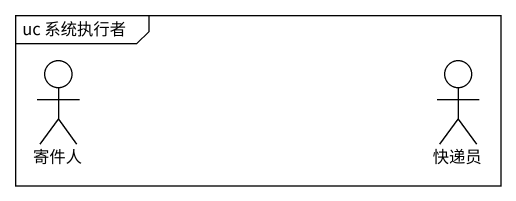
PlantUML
@startuml
mainframe uc 系统执行者
actor 寄件人
actor 快递员
@enduml
